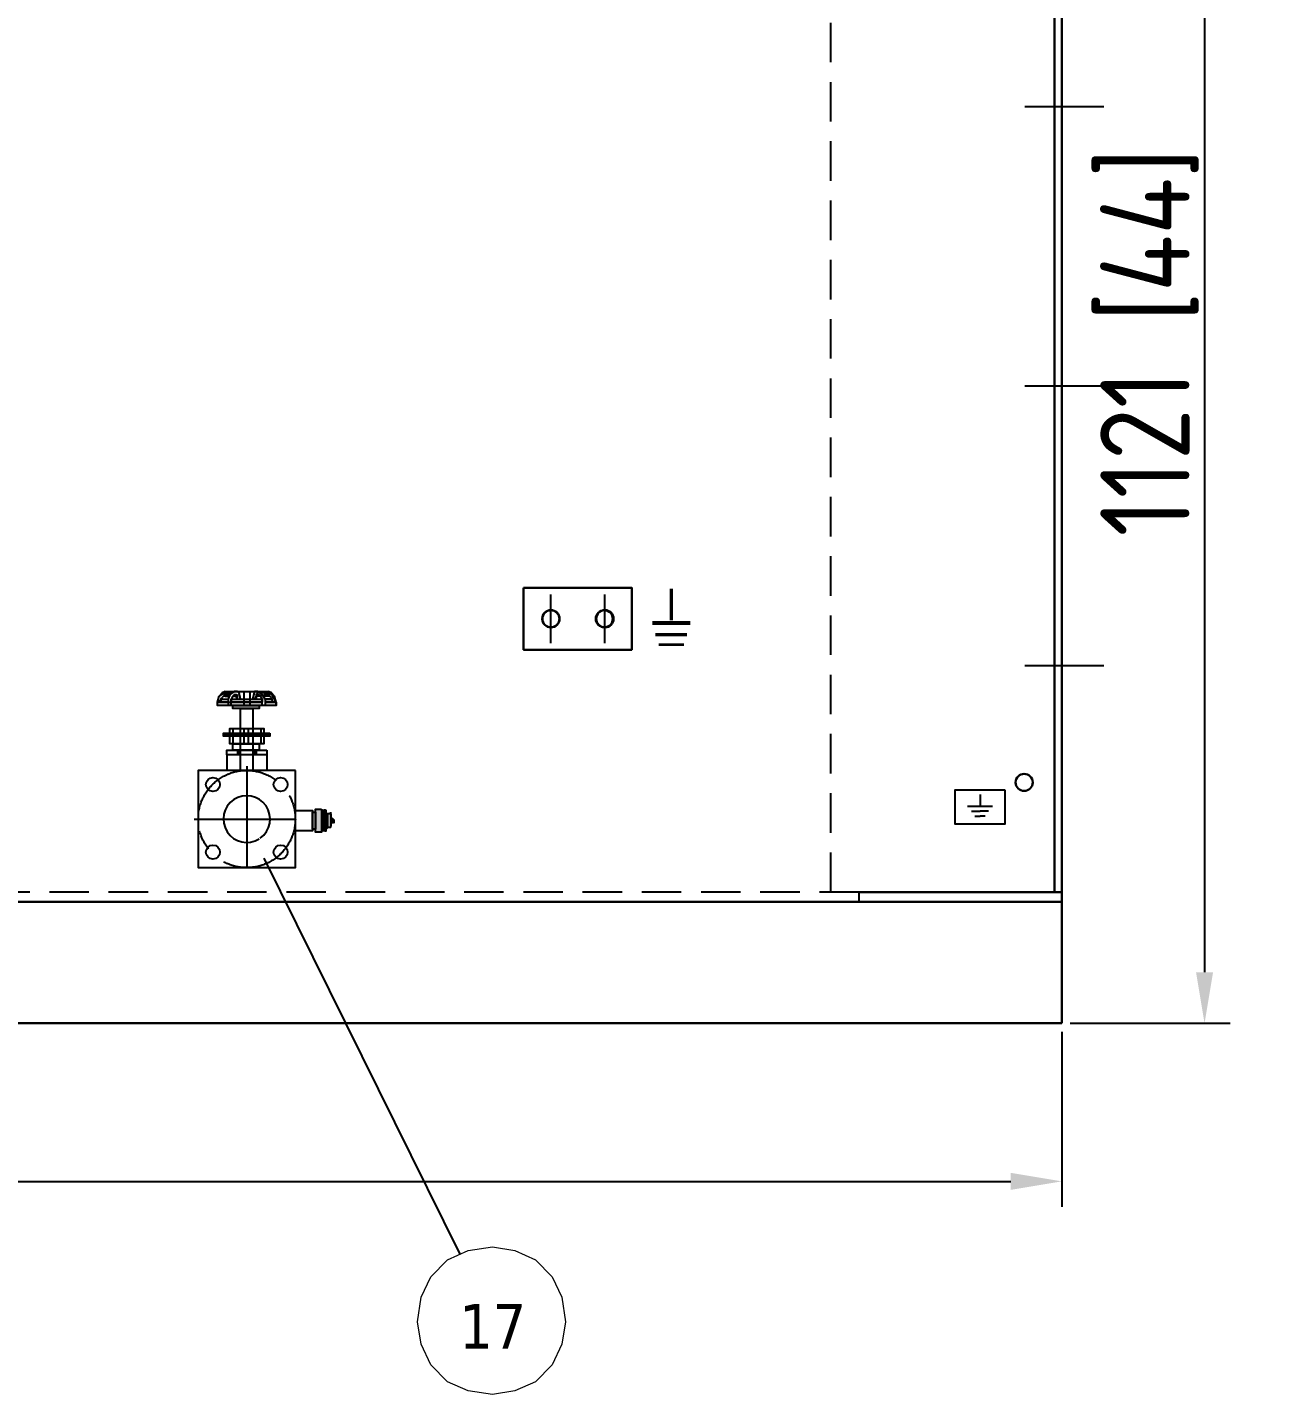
# Model space of a CAD drawing. Header units: inches. Extents: x 198356 to 209798, y -190593 to -183267.
# Drawn here: x 200895 to 201928, y -186338 to -185214 of the extents above; entities that cross this region are included whole.
import ezdxf

# ---------------------------------------------------------------- set-up
doc = ezdxf.new("R2010")
doc.units = ezdxf.units.IN
doc.header["$LTSCALE"] = 13
doc.linetypes.add('CENTERX2', pattern=[101.6, 63.5, -12.7, 12.7, -12.7])
doc.linetypes.add('DASHED', pattern=[0.75, 0.5, -0.25])
for name, color, linetype in [('1', 4, 'Continuous'), ('4虚线层', 6, 'DASHED'), ('粗实线', 4, 'Continuous')]:
    doc.layers.add(name, color=color, linetype=linetype)
for name, color, linetype, lineweight in [('1粗实线', 4, 'Continuous', 50), ('2细实线', 3, 'Continuous', 20), ('标注、文本', 3, 'Continuous', 25), ('铁心', 3, 'Continuous', 0)]:
    doc.layers.add(name, color=color, linetype=linetype, lineweight=lineweight)
doc.styles.get("Standard").update_dxf_attribs({"font": 'gbenor.shx', "bigfont": 'gbcbig.shx'})
doc.styles.add('Tahoma$001', font='tahoma.ttf', dxfattribs={"height": 2.159784})
doc.dimstyles.new('英寸 1-10', dxfattribs={"dimscale": 14, "dimtxt": 3.5, "dimasz": 2, "dimexe": 1.5, "dimexo": 0.5, "dimgap": 0.5, "dimtad": 1, "dimtoh": 1, "dimdec": 0, "dimdsep": 46, "dimtxsty": 'Standard', "dimcen": 2.5, "dimclrd": 3, "dimclre": 3, "dimclrt": 3, "dimadec": 0, "dimazin": 2, "dimtfac": 1, "dimtdec": 0, "dimtmove": 0, "dimatfit": 2, "dimfxl": 1, "dimarcsym": 0})

# ---------------------------------------------------------------- blocks, each defined once
blk = doc.blocks.new('A$C1DFE2BEF')
at = {"layer": '粗实线'}
h = blk.add_hatch(color=256, dxfattribs=at)
h.dxf.hatch_style = 2
h.paths.add_polyline_path([(99.9, 51.8), (99.9, 32.8), (104.9, 32.8)])
h = blk.add_hatch(color=256, dxfattribs=at)
h.dxf.hatch_style = 2
h.paths.add_polyline_path([(99.9, 51.8), (104.9, 51.8), (104.9, 32.8)])
at = {"layer": '1', "color": 1, "linetype": 'CENTERX2', "lineweight": -3, "ltscale": 0.1}
for p, q in [((43.3, 87.1), (43.3, 0)), ((0, 43.6), (86.7, 43.6))]:
    blk.add_line(p, q, dxfattribs=at)
at = {"layer": '1'}
blk.add_lwpolyline([(83.3, 83.6), (3.3, 83.6), (3.3, 3.6), (83.3, 3.6)], close=True, dxfattribs=at)
at = {"layer": '1', "color": 1, "linetype": 'CENTERX2', "lineweight": -3, "ltscale": 0.1}
blk.add_circle((43.3, 43.6), 40, dxfattribs=at)
at = {"layer": '1'}
for centre in [(15.5, 72), (71.2, 72), (15.5, 16.4), (71.2, 16.4)]:
    blk.add_circle(centre, 5.76, dxfattribs=at)
blk.add_arc((43.3, 43.6), 19.2, 305.0033, 302.381, dxfattribs=at)
at = {"layer": '粗实线'}
for points in [[(25.6, 148.6), (23, 147.3), (20.5, 144.8)], [(25.6, 147.3), (23, 146), (20.5, 144.8)], [(35.7, 148.6), (33.2, 148.6), (29.4, 146), (28.1, 142.2)], [(38.3, 142.2), (37, 147.3), (35.7, 148.6)], [(48.4, 142.2), (49.7, 147.3), (49.7, 148.6)], [(58.6, 142.2), (56, 146), (52.2, 148.6)], [(66.2, 144.8), (63.7, 147.3), (61.1, 148.6)], [(64.9, 144.8), (63.7, 146), (61.1, 147.3)], [(67.5, 139.7), (67.5, 137.1), (19.2, 137.1), (19.2, 139.7)], [(58.6, 139.7), (67.5, 139.7), (67.5, 137.1), (19.2, 137.1), (19.2, 139.7), (28.1, 139.7)], [(25.6, 146), (24.3, 144.8), (23, 143.5)], [(25.6, 144.8), (24.3, 144.8), (23, 143.5)], [(33.2, 146), (31.9, 144.8), (30.6, 142.2)], [(33.2, 144.8), (31.9, 144.8), (30.6, 142.2)], [(30.6, 137.1), (30.6, 142.2), (30.6, 139.7)], [(30.6, 139.7), (56, 139.7)], [(35.7, 142.2), (35.7, 144.8), (34.5, 146)], [(35.7, 142.2), (34.5, 144.8)], [(35.7, 144.8), (35.7, 146)], [(52.2, 146), (51, 146), (51, 144.8), (51, 142.2)], [(52.2, 144.8), (51, 144.8)], [(56, 142.2), (54.8, 144.8), (52.2, 146)], [(56, 142.2), (54.8, 144.8), (52.2, 144.8)], [(56, 137.1), (56, 142.2), (56, 139.7)], [(63.7, 143.5), (62.4, 144.8), (61.1, 146)], [(63.7, 143.5), (62.4, 144.8), (61.1, 144.8)], [(29.4, 114.3), (29.4, 118.1), (57.3, 118.1), (57.3, 114.3)], [(57.3, 111.7), (57.3, 105.4), (29.4, 105.4), (29.4, 111.7)], [(83.3, 50.5), (97.3, 50.5), (97.3, 34), (83.3, 34)], [(108.7, 35.3), (108.7, 49.3), (108.7, 50.5), (107.5, 50.5)], [(110, 36.6), (110, 48), (108.7, 48)], [(112.6, 36.6), (112.6, 48), (110, 48)], [(112.6, 48), (112.6, 46.7)], [(107.5, 34), (108.7, 34), (108.7, 35.3)], [(110, 36.6), (108.7, 35.3)], [(112.6, 36.6), (112.6, 37.8)], [(115.1, 42.9), (115.1, 41.7), (113.8, 41.7), (113.8, 42.9), (115.1, 42.9), (115.1, 40.4), (115.1, 42.9), (115.1, 41.7), (115.1, 40.4)]]:
    blk.add_lwpolyline(points, dxfattribs=at)
for points in [[(53.5, 137.1), (53.5, 134.6), (31.9, 134.6), (31.9, 137.1)], [(48.4, 134.6), (48.4, 83.6), (38.3, 83.6), (38.3, 134.6)], [(62.4, 114.3), (62.4, 113), (24.3, 113), (24.3, 114.3)], [(62.4, 113), (62.4, 111.7), (24.3, 111.7), (24.3, 113)], [(53.5, 105.4), (53.5, 100.3), (31.9, 100.3), (31.9, 105.4)], [(59.9, 100.3), (59.9, 96.5), (26.8, 96.5), (26.8, 100.3)], [(99.9, 49.3), (99.9, 35.3), (97.3, 35.3), (97.3, 49.3)], [(104.9, 51.8), (104.9, 32.8), (99.9, 32.8), (99.9, 51.8)], [(107.5, 50.5), (107.5, 34), (106.2, 34), (106.2, 50.5)], [(113.8, 44.2), (113.8, 40.4), (112.6, 40.4), (112.6, 44.2)]]:
    blk.add_lwpolyline(points, close=True, dxfattribs=at)
for points in [[(25.6, 148.6), (25.6, 148.6), (61.1, 148.6), (61.1, 148.6)], [(25.6, 147.3), (25.6, 147.3), (30.6, 147.3), (30.6, 147.3)], [(40.8, 148.6), (40.8, 148.6), (40.8, 137.1), (40.8, 137.1)], [(45.9, 148.6), (45.9, 148.6), (45.9, 137.1), (45.9, 137.1)], [(52.2, 148.6), (52.2, 148.6), (49.7, 148.6), (49.7, 148.6)], [(49.7, 147.3), (49.7, 147.3), (49.7, 148.6), (49.7, 148.6)], [(52.2, 146), (52.2, 146), (52.2, 147.3), (52.2, 147.3)], [(61.1, 147.3), (61.1, 147.3), (54.8, 147.3), (54.8, 147.3)], [(19.2, 139.7), (19.2, 139.7), (20.5, 144.8), (20.5, 144.8)], [(19.2, 139.7), (19.2, 139.7), (20.5, 144.8), (20.5, 144.8)], [(20.5, 139.7), (20.5, 139.7), (23, 143.5), (23, 143.5)], [(21.8, 139.7), (21.8, 139.7), (23, 143.5), (23, 143.5)], [(28.1, 139.7), (28.1, 139.7), (21.8, 139.7), (21.8, 139.7)], [(23, 142.2), (23, 142.2), (28.1, 142.2), (28.1, 142.2)], [(25.6, 146), (25.6, 146), (29.4, 146), (29.4, 146)], [(25.6, 144.8), (25.6, 144.8), (29.4, 144.8), (29.4, 144.8)], [(28.1, 142.2), (28.1, 142.2), (28.1, 137.1), (28.1, 137.1)], [(28.1, 139.7), (28.1, 139.7), (30.6, 139.7), (30.6, 139.7)], [(30.6, 142.2), (30.6, 142.2), (56, 142.2), (56, 142.2)], [(56, 139.7), (56, 139.7), (30.6, 139.7), (30.6, 139.7)], [(33.2, 146), (33.2, 146), (34.5, 146), (34.5, 146)], [(33.2, 144.8), (33.2, 144.8), (34.5, 144.8), (34.5, 144.8)], [(51, 144.8), (51, 144.8), (49.7, 142.2), (49.7, 142.2)], [(52.2, 144.8), (52.2, 144.8), (52.2, 146), (52.2, 146)], [(61.1, 146), (61.1, 146), (57.3, 146), (57.3, 146)], [(61.1, 144.8), (61.1, 144.8), (57.3, 144.8), (57.3, 144.8)], [(58.6, 142.2), (58.6, 142.2), (63.7, 142.2), (63.7, 142.2)], [(63.7, 142.2), (63.7, 142.2), (58.6, 142.2), (58.6, 142.2)], [(58.6, 142.2), (58.6, 142.2), (58.6, 137.1), (58.6, 137.1)], [(67.5, 139.7), (67.5, 139.7), (58.6, 139.7), (58.6, 139.7)], [(58.6, 139.7), (58.6, 139.7), (64.9, 139.7), (64.9, 139.7)], [(64.9, 139.7), (64.9, 139.7), (63.7, 143.5), (63.7, 143.5)], [(64.9, 139.7), (64.9, 139.7), (63.7, 143.5), (63.7, 143.5)], [(67.5, 139.7), (67.5, 139.7), (64.9, 144.8), (64.9, 144.8)], [(67.5, 139.7), (67.5, 139.7), (66.2, 144.8), (66.2, 144.8)], [(67.5, 137.1), (67.5, 137.1), (67.5, 139.7), (67.5, 139.7)], [(31.9, 118.1), (31.9, 118.1), (31.9, 114.3), (31.9, 114.3)], [(40.8, 118.1), (40.8, 118.1), (40.8, 114.3), (40.8, 114.3)], [(44.6, 118.1), (44.6, 118.1), (44.6, 114.3), (44.6, 114.3)], [(54.8, 118.1), (54.8, 118.1), (54.8, 114.3), (54.8, 114.3)], [(31.9, 111.7), (31.9, 111.7), (31.9, 105.4), (31.9, 105.4)], [(40.8, 111.7), (40.8, 111.7), (40.8, 105.4), (40.8, 105.4)], [(44.6, 111.7), (44.6, 111.7), (44.6, 105.4), (44.6, 105.4)], [(54.8, 111.7), (54.8, 111.7), (54.8, 105.4), (54.8, 105.4)], [(26.8, 96.5), (26.8, 96.5), (26.8, 83.6), (26.8, 83.6)], [(35.7, 100.3), (35.7, 100.3), (35.7, 96.5), (35.7, 96.5)], [(37, 100.3), (37, 100.3), (37, 96.5), (37, 96.5)], [(49.7, 100.3), (49.7, 100.3), (49.7, 96.5), (49.7, 96.5)], [(51, 100.3), (51, 100.3), (51, 96.5), (51, 96.5)], [(59.9, 96.5), (59.9, 96.5), (59.9, 83.6), (59.9, 83.6)], [(106.2, 50.5), (106.2, 50.5), (104.9, 50.5), (104.9, 50.5)], [(107.5, 50.5), (107.5, 50.5), (107.5, 51.8), (107.5, 51.8)], [(112.6, 48), (112.6, 48), (112.6, 49.3), (112.6, 49.3)], [(112.6, 46.7), (112.6, 46.7), (112.6, 37.8), (112.6, 37.8)], [(106.2, 34), (106.2, 34), (104.9, 34), (104.9, 34)], [(107.5, 34), (107.5, 34), (107.5, 35.3), (107.5, 35.3)], [(112.6, 36.6), (112.6, 36.6), (110, 36.6), (110, 36.6)], [(112.6, 36.6), (112.6, 36.6), (112.6, 37.8), (112.6, 37.8)]]:
    blk.add_open_spline(points, degree=3, dxfattribs=at)
blk = doc.blocks.new('257561')
at = {"layer": '标注、文本'}
for p, q in [((856.87, 2219.06), (856.87, 2214.09)), ((851.69, 2214.09), (862.06, 2214.09)), ((853.4, 2212.22), (856.87, 2212.22)), ((854.71, 2210.17), (856.87, 2210.17)), ((860.35, 2212.22), (856.87, 2212.22)), ((859.04, 2210.17), (856.87, 2210.17))]:
    blk.add_line(p, q, dxfattribs=at)
blk = doc.blocks.new('*U71')
at = {"layer": '1', "color": 1, "linetype": 'CENTERX2', "lineweight": -3, "ltscale": 0.1}
blk.add_line((32.5, 0), (-32.5, 0), dxfattribs=at)
blk = doc.blocks.new('*D77')
at = {"layer": '2细实线', "color": 3, "linetype": 'ByBlock', "lineweight": -2}
for p, q in [((199645.8, -186039.8), (199645.8, -186183.8)), ((201745.8, -186039.8), (201745.8, -186183.8)), ((199687.8, -186162.8), (201703.8, -186162.8))]:
    blk.add_line(p, q, dxfattribs=at)
at = {"layer": '2细实线', "color": 3, "linetype": 'ByBlock'}
for points in [[(199687.8, -186155.8), (199687.8, -186169.8), (199645.8, -186162.8)], [(201703.8, -186155.8), (201703.8, -186169.8), (201745.8, -186162.8)]]:
    blk.add_solid(points, dxfattribs=at)
at = {"layer": 'Defpoints', "color": 0, "linetype": 'ByBlock'}
for p in [(199645.8, -186032.8), (201745.8, -186032.8), (201745.8, -186162.8)]:
    blk.add_point(p, dxfattribs=at)
at = {"layer": '2细实线', "color": 3, "linetype": 'ByBlock', "insert": (200695.8, -186117.6), "char_height": 73.5, "attachment_point": 5}
blk.add_mtext('2100 [83]', dxfattribs=at)
blk = doc.blocks.new('*D78')
at = {"layer": '2细实线', "color": 3, "linetype": 'ByBlock', "lineweight": -2}
for p, q in [((201587.8, -184912.3), (201884.3, -184912.3)), ((201863.3, -184954.3), (201863.3, -185990.8)), ((201752.8, -186032.8), (201884.3, -186032.8))]:
    blk.add_line(p, q, dxfattribs=at)
at = {"layer": '2细实线', "color": 3, "linetype": 'ByBlock'}
for points in [[(201856.3, -184954.3), (201870.3, -184954.3), (201863.3, -184912.3)], [(201856.3, -185990.8), (201870.3, -185990.8), (201863.3, -186032.8)]]:
    blk.add_solid(points, dxfattribs=at)
at = {"layer": 'Defpoints', "color": 0, "linetype": 'ByBlock'}
for p in [(201580.8, -184912.3), (201745.8, -186032.8), (201863.3, -186032.8)]:
    blk.add_point(p, dxfattribs=at)
at = {"layer": '2细实线', "color": 3, "linetype": 'ByBlock', "insert": (201818, -185472.6), "char_height": 73.5, "attachment_point": 5, "rotation": 90}
blk.add_mtext('1121 [44]', dxfattribs=at)
blk = doc.blocks.new('A$C4AB3304A')
at = {"layer": '标注、文本', "color": 4, "lineweight": 30}
blk.add_lwpolyline([(0, 51), (89, 51), (89, 0), (0, 0)], close=True, dxfattribs=at)
for centre in [(22.5, 25.5), (66.5, 25.5)]:
    blk.add_circle(centre, 7, dxfattribs=at)

msp = doc.modelspace()

# ---------------------------------------------------------------- linework, layer by layer
at = {"layer": '1', "color": 1, "linetype": 'CENTERX2', "lineweight": -3, "ltscale": 0.1}
for p, q in [((201325.354, -185720.03), (201325.354, -185680.03)), ((201369.854, -185720.03), (201369.854, -185680.03)), ((201369.854, -185720.03), (201369.854, -185680.03))]:
    msp.add_line(p, q, dxfattribs=at)
at = {"layer": '4虚线层', "ltscale": 5}
for p, q in [((201555.829, -185924.802), (201555.829, -184223.802)), ((201578.951, -185924.802), (199792.522, -185924.802)), ((201578.951, -185932.802), (201578.951, -185924.802))]:
    msp.add_line(p, q, dxfattribs=at)
at = {"layer": '标注、文本', "color": 4, "lineweight": 30}
for p, q in [((201745.829, -186032.802), (201745.829, -184031.807)), ((201739.829, -185924.802), (201739.829, -184067.807)), ((201745.829, -185852.802), (201745.829, -185752.802)), ((201745.829, -185932.802), (199645.829, -185932.802)), ((201578.951, -185924.802), (201745.829, -185924.802)), ((201745.829, -186032.802), (199645.829, -186032.802))]:
    msp.add_line(p, q, dxfattribs=at)
at = {"layer": '标注、文本', "ltscale": 16.7707}
msp.add_line((201250.687, -186222.616), (201089.491, -185896.845), dxfattribs=at)
at = {"layer": '标注、文本'}
msp.add_lwpolyline([(201699.317, -185841.052), (201657.797, -185841.052), (201657.797, -185868.761), (201699.317, -185868.761)], close=True, dxfattribs=at)
at = {"layer": '粗实线', "lineweight": 30}
for centre, radius in [((201325.354, -185700.03), 7.15), ((201369.854, -185700.03), 7.15), ((201369.854, -185700.03), 7.15), ((201714.852, -185834.602), 7)]:
    msp.add_circle(centre, radius, dxfattribs=at)
at = {"layer": '铁心'}
msp.add_lwpolyline([(201215.671, -186278.308), (201218.683, -186258.128), (201226.514, -186241.261), (201240.368, -186227.407), (201257.235, -186219.576), (201277.414, -186216.564), (201295.787, -186219.576), (201312.653, -186227.407), (201326.508, -186241.261), (201334.339, -186258.128), (201337.351, -186278.308), (201334.339, -186296.68), (201326.508, -186313.848), (201312.653, -186327.702), (201295.787, -186335.232), (201277.414, -186338.244), (201257.235, -186335.232), (201240.368, -186327.702), (201226.514, -186313.848), (201218.683, -186296.68)], close=True, dxfattribs=at)

# ---------------------------------------------------------------- block references
at = {"layer": '1粗实线', "color": 0, "linetype": 'ByBlock', "lineweight": -2}
for p in [(201747.91, -185278.807), (201747.91, -185508.807), (201747.91, -185738.807)]:
    msp.add_blockref('*U71', p, dxfattribs=at)
at = {"layer": '标注、文本'}
for name, p in [('A$C4AB3304A', (201302.854, -185725.53)), ('A$C1DFE2BEF', (201031.782, -185908.363))]:
    msp.add_blockref(name, p, dxfattribs=at)
at = {"layer": '标注、文本', "xscale": -2, "yscale": 2, "zscale": 2}
msp.add_blockref('257561', (203392.283, -190282.763), dxfattribs=at)

# ---------------------------------------------------------------- texts
at = {"layer": '标注、文本', "style": 'Tahoma$001'}
for height, rotation, p in [(25, 180, (201428.599, -185675.151)), (30, 270, (201408.765, -185698.545)), (25, 270, (201411.218, -185708.987)), (20, 270, (201414.005, -185718.058))]:
    msp.add_text('l', height=height, rotation=rotation, dxfattribs=at).set_placement(p)
at = {"layer": '铁心', "style": 'Tahoma$001'}
msp.add_text('17', height=36.7741, dxfattribs=at).set_placement((201249.91, -186300.47))

# ---------------------------------------------------------------- dimensions: what is measured, and where the dimension line sits
at = {"layer": '2细实线', "linetype": 'ByBlock'}
dim = msp.add_linear_dim(base=(201863.254686463, -186032.802093603), p1=(201580.82847009, -184912.302093603), p2=(201745.828907861, -186032.802093603), angle=90, dimstyle='英寸 1-10', override={"dimtxt": 5.25, "dimasz": 3}, dxfattribs=at)
dim.commit()
dim.dimension.update_dxf_attribs({"geometry": '*D78', "text_midpoint": (201817.973436463, -185472.552093603)})
dim = msp.add_linear_dim(base=(201745.829, -186162.833), p1=(199645.829, -186032.802), p2=(201745.829, -186032.802), dimstyle='英寸 1-10', override={"dimtxt": 5.25, "dimasz": 3}, dxfattribs=at)
dim.commit()
dim.dimension.update_dxf_attribs({"geometry": '*D77', "text_midpoint": (200695.829, -186117.552)})

doc.saveas('drawing.dxf')
